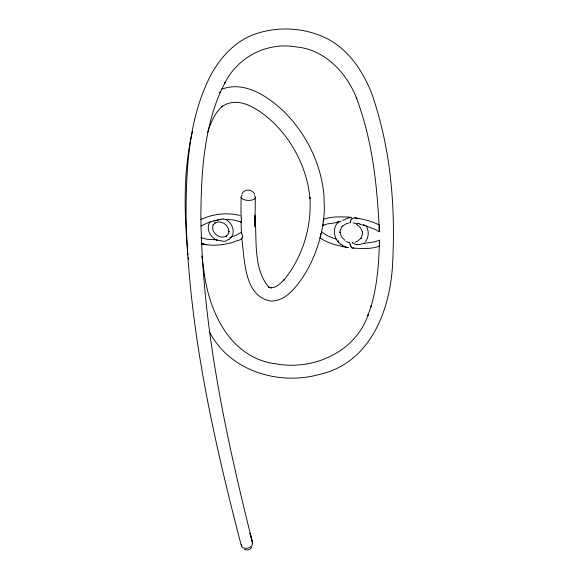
<?xml version="1.0" encoding="UTF-8"?>
<svg xmlns="http://www.w3.org/2000/svg" width="579" height="579" viewBox="0 0 579 579"><rect width="100%" height="100%" fill="white"/><g stroke="black" fill="none" stroke-linecap="round" stroke-linejoin="round"><path stroke-width="0.87" d="M320.932 233.417L320.853 234.64M241.479 218.667L240.951 216.061L241.117 197.207M255.317 197.113L254.977 226.642L254.955 215.055M322.923 224.992L323.35 219.861M323.48 221.518L324.406 210.235L324.008 196.035C321.352 164.125 306.4 133.735 283.688 111.313C267.715 96.309 244.519 80.553 221.808 89.188M379.303 246.299L379.419 243.122M323.133 224.095C318.942 247.855 309.599 271.305 293.401 289.471C287.437 295.826 279.491 301.565 270.35 301.022C243.527 295.746 244.845 258.943 241.704 238.179M192.489 131.346C182.921 171.717 184.223 213.803 187.9 254.847M242.261 237.875C241.103 240.719 235.494 240.473 233.105 242.312C222.886 245.026 211.849 246.531 201.492 243.636L206.587 244.743L201.593 243.701M320.375 236.898L319.832 237.759C327.996 243.332 337.731 245.771 347.328 247.479L348.659 247.523M207.593 132.627C210.597 122.9 214.715 112.927 222.589 106.116L221.808 106.739C239.272 94.391 260.362 110.676 273.31 122.466C293.806 142.55 307.333 169.792 309.982 198.438L309.888 197.273C311.951 226.946 302.477 257.619 283.493 280.583L284.311 279.585C280.323 283.326 274.475 290.057 268.417 286.938L268.757 287.119C252.842 268.381 257.119 239.351 254.977 216.691M379.549 240.437L379.411 242.97M350.57 221.902L350.852 221.178M350.541 221.981L350.114 222.886L349.593 222.741M379.498 246.024C372.073 249.317 361.014 248.5 352.669 248.094L351.822 248.015M228.358 239.417L226.092 241.009A7.368 7.346 48.1 0 1 223.863 241.334L217.161 240.032M322.836 225.245L322.214 225.933M379.527 225.709L379.216 227.098A3.764 0.405 88.6 0 0 379.288 229.516M251.713 547.227C250.352 549.782 246.828 550.817 244.331 549.319M379.788 231.303L379.288 231.499M351.822 219.26L353.176 217.993L355.014 217.762M365.443 241.747C368.946 237.137 369.156 230.406 365.935 225.593M338.288 240.582L338.266 241.624A2.786 2.084 38.7 0 0 338.44 241.971L340.879 244.403M379.788 240.126L375.047 241.711L363.518 243.455M379.317 246.401L379.303 246.336C378.594 266.695 376.835 287.235 370.915 306.819L371.342 305.603L367.846 315.598L368.258 314.426C355.926 351.677 313.623 370.654 276.538 363.901C231.759 358.821 210.155 314.491 204.409 274.489L204.539 275.351L201.803 256.034M241.848 193.9C244.432 188.631 252.531 188.957 254.76 194.349M210.626 221.323C205.531 226.736 209.33 235.827 215.156 239.243M228.893 239.663L231.962 236.5C235.168 230.493 231.781 223.139 226.324 219.752M352.423 242.514L354.71 244.063L357.04 244.656M241.45 232.208L235.877 235.4L229.747 237.484M200.899 226.02L209.171 222.155L218.84 219.882L213.962 220.44M364.408 224.927L363.663 225.13M200.927 219.405C212.833 214.006 226.722 212.225 239.482 215.431M348.833 217.566L342.782 220.483M338.411 222.329L327.309 223.964L323.234 225.347M353.675 247.725L352.669 248.094M341.161 221.149C332.44 223.299 332.802 237.252 338.729 242.5M363.453 243.484L359.385 244.599M363.909 243.151L364.502 242.941M354.992 242.145L357.409 241.277L361.202 238.107L360.92 238.505L362.555 234.234L362.497 231.889L362.577 232.36L360.601 227.8L356.65 224.464M323.429 219.303C331.999 216.307 341.226 216.749 350.143 217.19M348.746 223.06L346.256 223.682L342.088 226.44L342.377 226.071L340.206 230.189L339.996 232.512L339.931 232.013L341.328 236.63L344.852 240.307M219.354 219.759L221.077 219.39M216.843 239.807L207.217 239.308L200.841 237.636M223.168 219.188L233.677 219.926L241.233 222.075M363.598 225.13L359.747 224.435M345.989 241.573L349.557 242.587M357.684 223.993L353.016 222.85M355.202 217.798C363.569 219.238 372 221.142 379.549 225.166M269.901 287.669L271.363 287.966L270.892 287.864M347.328 247.479L346.539 247.284M225.499 219.347L225.868 219.434M216.517 239.872L215.902 239.713M336.869 239.366L328.264 236.218L321.352 231.694M363.373 225.057L374.874 229.284L379.325 231.781M356.331 218.102L358.227 218.876M345.388 246.878L342.645 245.539M349.629 242.695L350.194 244.41M209.308 331.478C229.081 370.886 278.767 385.904 319.507 374.41C369.532 363.322 389.884 311.531 392.504 265.428C395.775 207.159 390.818 147.312 371.197 92.054C362.838 71.579 349.998 52.074 330.638 40.566C306.472 26.873 275.865 25.317 250.273 35.912C232.924 43.758 219.716 58.559 210.814 75.111C188.501 118.196 186.141 168.171 186.076 215.743C188.356 324.515 211.936 431.536 238.917 536.487L241.219 545.143M241.038 221.337L241.378 232.309L242.275 235.494M350.592 246.061L350.215 244.512M252.372 541.937L249.969 533.056L252.661 543.08C225.774 435.994 202.165 326.788 200.862 215.909C201.224 173.975 203.707 130.666 220.505 91.648L219.969 92.705L225.188 82.363L224.666 83.398C237.491 57.053 267.194 41.775 296.13 46.906C325.022 49.519 346.807 72.889 356.794 98.741L356.223 97.475C372.326 139.532 377.146 184.933 379.259 229.624L379.281 230.912M188.204 257.467L188.464 259.218M379.288 231.39L379.281 231.021M254.434 195.774A7.122 3.242 2.1 0 1 252.661 199.842A7.122 3.242 2.1 0 1 243.448 199.451A7.122 3.242 2.1 0 1 242.232 195.253M252.068 541.445A5.862 4.111 -17.3 0 1 248.073 548.045A5.862 4.111 -17.3 0 1 241.219 544.687M241.588 233.019A2.721 0.369 83.4 0 1 241.609 232.555M242.369 235.53A3.756 1.455 73.9 0 1 242.333 237.73M241.197 218.746A3.474 0.883 78.8 0 1 241.45 220.888M241.856 221.931A2.786 0.97 78.3 0 1 241.226 221.902M241.24 222.039A2.794 0.536 -76.1 0 1 241.161 221.156M241.132 215.916A3.713 1.064 -82.4 0 1 241.269 215.887M346.553 247.392A7.882 4.545 32.2 0 1 345.938 247.197A9.134 4.784 30.5 0 1 345.388 246.936M342.725 245.373A15.488 12.412 35.7 0 1 340.988 244.258M359.335 244.418A11.196 10.067 -32.5 0 1 357.069 244.512M350.867 246.422A3.148 0.919 78 0 1 350.708 245.923M351.764 247.609A3.17 1.382 82.6 0 1 351.156 246.43M352.206 242.811A3.199 0.659 -87.8 0 1 352.293 243.144M336.855 222.249A16.371 1.686 -19.7 0 1 338.896 221.294M348.703 218.008A3.771 1.288 -37.2 0 1 349.332 217.704M349.47 217.842A3.438 1.723 -47 0 1 350.613 217.523M350.736 217.226A3.235 1.94 -78.4 0 1 351.562 217.559M350.331 221.446A3.242 1.556 -63.1 0 1 351.591 218.674M357.359 223.197A11.652 3.373 13.4 0 1 359.979 223.747M355.101 218.066A6.369 3.619 32.5 0 1 356.338 218.428M320.657 235.472A3.25 0.47 -80 0 1 320.368 236.695M320.592 234.633A3.821 0.832 -81.5 0 1 320.476 235.327M323.024 225.325A5.884 1.643 79.4 0 1 322.908 225.521M220.99 219.166A7.237 4.162 -5 0 1 223.204 218.942M217.038 240.256A4.618 1.831 -3.9 0 1 216.365 240.169M229.009 231.542L228.893 231.947C228.922 224.898 221.113 219.651 214.831 223.031L215.2 222.785L213.181 224.934L213.318 224.486C210.155 232.186 219.332 239.923 226.527 236.051L226.172 236.304L228.213 234.191L229.009 231.542"/></g></svg>
